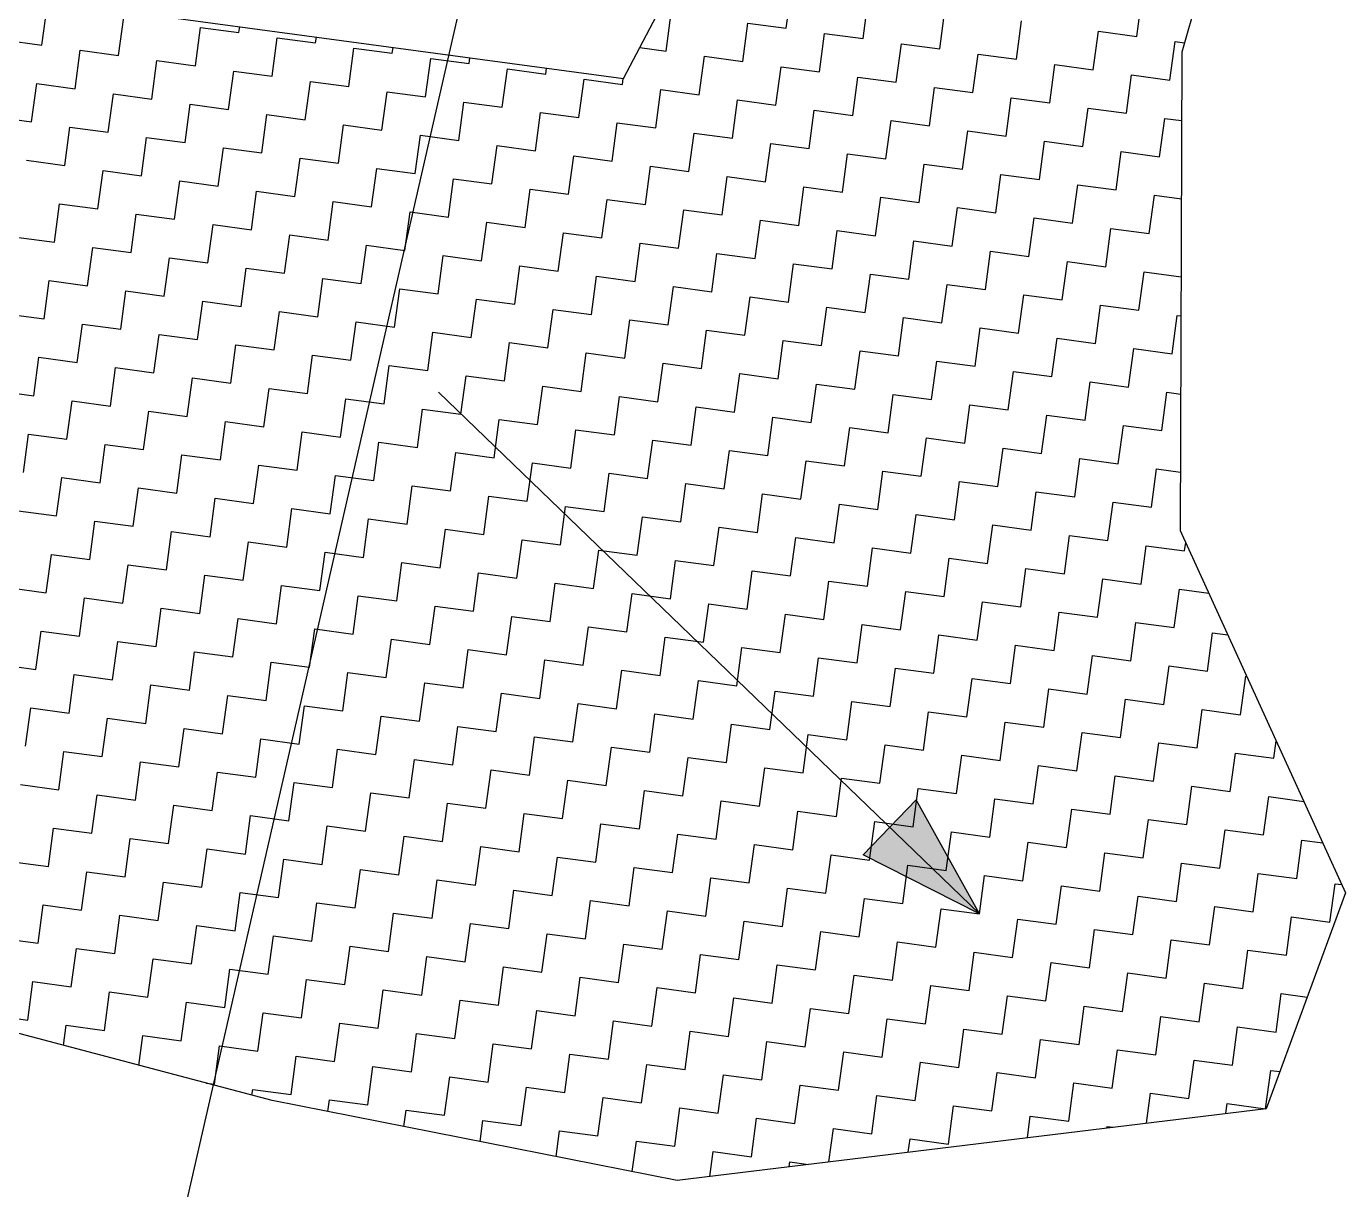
# Model space of a CAD drawing. Header units: metres. Extents: x 291974 to 293244, y 2020596 to 2023640.
# Drawn here: x 292442.3 to 292527.5, y 2021827.1 to 2021902.2 of the extents above; entities that cross this region are included whole.
import ezdxf

# ---------------------------------------------------------------- set-up
doc = ezdxf.new("R2010")
doc.units = ezdxf.units.M
doc.header["$MEASUREMENT"] = 0
doc.layers.add('POLY_HATCH', color=12, linetype='Continuous')
doc.layers.add('POLY_PARCEL', color=6, linetype='Continuous')

msp = doc.modelspace()

# ---------------------------------------------------------------- hatches: boundary and pattern name
h = msp.add_hatch(color=256)
h.paths.add_polyline_path([(292498.088, 2021850.445), (292496.379, 2021848.672), (292503.886, 2021844.856)])
h.paths.add_polyline_path([(292503.886, 2021844.856), (292499.798, 2021852.219), (292498.088, 2021850.445)])

# ---------------------------------------------------------------- linework, layer by layer
for points in [[(292503.886, 2021844.856), (292468.955, 2021878.531)], [(292496.379, 2021848.672), (292499.798, 2021852.219)], [(292503.886, 2021844.856), (292499.798, 2021852.219)], [(292503.886, 2021844.856), (292496.379, 2021848.672)]]:
    msp.add_lwpolyline(points)
at = {"layer": 'POLY_HATCH'}
for p, q in [((292521.611, 2021916.929), (292516.954, 2021900.485)), ((292480.903, 2021898.797), (292485.283, 2021907.149)), ((292443.356, 2021903.858), (292480.903, 2021898.797)), ((292516.954, 2021900.485), (292516.859, 2021869.607)), ((292516.859, 2021869.607), (292527.534, 2021846.22)), ((292527.534, 2021846.22), (292522.402, 2021832.279)), ((292458.214, 2021832.801), (292439.364, 2021837.781)), ((292484.362, 2021827.651), (292458.214, 2021832.801)), ((292522.402, 2021832.279), (292484.362, 2021827.651))]:
    msp.add_line(p, q, dxfattribs=at)
at = {"layer": 'POLY_HATCH', "linetype": 'Continuous'}
for p, q in [((292491.413, 2021902.034), (292491.747, 2021904.511)), ((292514.045, 2021901.506), (292514.379, 2021903.983)), ((292443.337, 2021900.946), (292443.671, 2021903.423)), ((292496.368, 2021901.366), (292496.702, 2021903.843)), ((292501.323, 2021900.698), (292501.657, 2021903.175)), ((292448.292, 2021900.278), (292448.626, 2021902.756)), ((292483.646, 2021900.558), (292483.98, 2021903.035)), ((292488.601, 2021899.89), (292488.935, 2021902.368)), ((292488.935, 2021902.368), (292491.413, 2021902.034)), ((292506.278, 2021900.03), (292506.612, 2021902.508)), ((292453.247, 2021899.61), (292453.581, 2021902.088)), ((292453.581, 2021902.088), (292456.059, 2021901.754)), ((292456.059, 2021901.754), (292456.111, 2021902.139)), ((292458.202, 2021898.942), (292458.536, 2021901.42)), ((292458.536, 2021901.42), (292461.014, 2021901.086)), ((292461.014, 2021901.086), (292461.066, 2021901.471)), ((292493.556, 2021899.222), (292493.89, 2021901.7)), ((292493.89, 2021901.7), (292496.368, 2021901.366)), ((292511.233, 2021899.362), (292511.567, 2021901.84)), ((292511.567, 2021901.84), (292514.045, 2021901.506)), ((292440.859, 2021901.28), (292443.337, 2021900.946)), ((292445.481, 2021898.134), (292445.814, 2021900.612)), ((292445.814, 2021900.612), (292448.292, 2021900.278)), ((292463.157, 2021898.274), (292463.491, 2021900.752)), ((292463.491, 2021900.752), (292465.969, 2021900.418)), ((292465.969, 2021900.418), (292466.021, 2021900.803)), ((292481.947, 2021900.787), (292483.646, 2021900.558)), ((292498.511, 2021898.554), (292498.845, 2021901.032)), ((292498.845, 2021901.032), (292501.323, 2021900.698)), ((292516.188, 2021898.694), (292516.522, 2021901.172)), ((292516.522, 2021901.172), (292517.125, 2021901.091)), ((292450.436, 2021897.466), (292450.77, 2021899.944)), ((292450.77, 2021899.944), (292453.247, 2021899.61)), ((292468.113, 2021897.606), (292468.447, 2021900.084)), ((292468.447, 2021900.084), (292470.924, 2021899.75)), ((292470.924, 2021899.75), (292470.976, 2021900.135)), ((292485.79, 2021897.746), (292486.123, 2021900.224)), ((292486.123, 2021900.224), (292488.601, 2021899.89)), ((292503.466, 2021897.886), (292503.8, 2021900.364)), ((292503.8, 2021900.364), (292506.278, 2021900.03)), ((292508.422, 2021897.219), (292508.756, 2021899.696)), ((292508.756, 2021899.696), (292511.233, 2021899.362)), ((292455.391, 2021896.799), (292455.725, 2021899.276)), ((292455.725, 2021899.276), (292458.202, 2021898.942)), ((292473.068, 2021896.939), (292473.402, 2021899.416)), ((292473.402, 2021899.416), (292475.879, 2021899.082)), ((292475.879, 2021899.082), (292475.931, 2021899.468)), ((292490.745, 2021897.079), (292491.079, 2021899.556)), ((292491.079, 2021899.556), (292493.556, 2021899.222)), ((292495.7, 2021896.411), (292496.034, 2021898.888)), ((292496.034, 2021898.888), (292498.511, 2021898.554)), ((292513.377, 2021896.551), (292513.711, 2021899.028)), ((292513.711, 2021899.028), (292516.188, 2021898.694)), ((292442.669, 2021895.991), (292443.003, 2021898.468)), ((292443.003, 2021898.468), (292445.481, 2021898.134)), ((292460.346, 2021896.131), (292460.68, 2021898.608)), ((292460.68, 2021898.608), (292463.157, 2021898.274)), ((292478.023, 2021896.271), (292478.357, 2021898.748)), ((292478.357, 2021898.748), (292480.834, 2021898.414)), ((292480.834, 2021898.414), (292480.886, 2021898.8)), ((292482.978, 2021895.603), (292483.312, 2021898.08)), ((292483.312, 2021898.08), (292485.79, 2021897.746)), ((292500.655, 2021895.743), (292500.989, 2021898.22)), ((292500.989, 2021898.22), (292503.466, 2021897.886)), ((292447.624, 2021895.323), (292447.958, 2021897.8)), ((292447.958, 2021897.8), (292450.436, 2021897.466)), ((292452.579, 2021894.655), (292452.913, 2021897.133)), ((292452.913, 2021897.133), (292455.391, 2021896.799)), ((292465.301, 2021895.463), (292465.635, 2021897.94)), ((292465.635, 2021897.94), (292468.113, 2021897.606)), ((292470.256, 2021894.795), (292470.59, 2021897.272)), ((292470.59, 2021897.272), (292473.068, 2021896.939)), ((292487.933, 2021894.935), (292488.267, 2021897.412)), ((292488.267, 2021897.412), (292490.745, 2021897.079)), ((292505.61, 2021895.075), (292505.944, 2021897.552)), ((292505.944, 2021897.552), (292508.422, 2021897.219)), ((292440.191, 2021896.325), (292442.669, 2021895.991)), ((292457.534, 2021893.987), (292457.868, 2021896.465)), ((292457.868, 2021896.465), (292460.346, 2021896.131)), ((292475.211, 2021894.127), (292475.545, 2021896.605)), ((292475.545, 2021896.605), (292478.023, 2021896.271)), ((292492.888, 2021894.267), (292493.222, 2021896.745)), ((292493.222, 2021896.745), (292495.7, 2021896.411)), ((292510.565, 2021894.407), (292510.899, 2021896.885)), ((292510.899, 2021896.885), (292513.377, 2021896.551)), ((292444.813, 2021893.179), (292445.147, 2021895.657)), ((292445.147, 2021895.657), (292447.624, 2021895.323)), ((292462.49, 2021893.319), (292462.824, 2021895.797)), ((292462.824, 2021895.797), (292465.301, 2021895.463)), ((292480.167, 2021893.459), (292480.5, 2021895.937)), ((292480.5, 2021895.937), (292482.978, 2021895.603)), ((292497.843, 2021893.599), (292498.177, 2021896.077)), ((292498.177, 2021896.077), (292500.655, 2021895.743)), ((292515.52, 2021893.739), (292515.854, 2021896.217)), ((292515.854, 2021896.217), (292516.94, 2021896.07)), ((292449.768, 2021892.511), (292450.102, 2021894.989)), ((292450.102, 2021894.989), (292452.579, 2021894.655)), ((292467.445, 2021892.651), (292467.779, 2021895.129)), ((292467.779, 2021895.129), (292470.256, 2021894.795)), ((292485.122, 2021892.791), (292485.456, 2021895.269)), ((292485.456, 2021895.269), (292487.933, 2021894.935)), ((292490.077, 2021892.123), (292490.411, 2021894.601)), ((292490.411, 2021894.601), (292492.888, 2021894.267)), ((292502.799, 2021892.931), (292503.133, 2021895.409)), ((292503.133, 2021895.409), (292505.61, 2021895.075)), ((292507.754, 2021892.263), (292508.088, 2021894.741)), ((292508.088, 2021894.741), (292510.565, 2021894.407)), ((292454.723, 2021891.843), (292455.057, 2021894.321)), ((292455.057, 2021894.321), (292457.534, 2021893.987)), ((292472.4, 2021891.983), (292472.734, 2021894.461)), ((292472.734, 2021894.461), (292475.211, 2021894.127)), ((292477.355, 2021891.316), (292477.689, 2021893.793)), ((292477.689, 2021893.793), (292480.167, 2021893.459)), ((292495.032, 2021891.456), (292495.366, 2021893.933)), ((292495.366, 2021893.933), (292497.843, 2021893.599)), ((292512.709, 2021891.595), (292513.043, 2021894.073)), ((292513.043, 2021894.073), (292515.52, 2021893.739)), ((292442.335, 2021893.513), (292444.813, 2021893.179)), ((292459.678, 2021891.176), (292460.012, 2021893.653)), ((292460.012, 2021893.653), (292462.49, 2021893.319)), ((292464.633, 2021890.508), (292464.967, 2021892.985)), ((292464.967, 2021892.985), (292467.445, 2021892.651)), ((292482.31, 2021890.648), (292482.644, 2021893.125)), ((292482.644, 2021893.125), (292485.122, 2021892.791)), ((292499.987, 2021890.788), (292500.321, 2021893.265)), ((292500.321, 2021893.265), (292502.799, 2021892.931)), ((292446.956, 2021890.368), (292447.29, 2021892.845)), ((292447.29, 2021892.845), (292449.768, 2021892.511)), ((292451.911, 2021889.7), (292452.245, 2021892.177)), ((292452.245, 2021892.177), (292454.723, 2021891.843)), ((292469.588, 2021889.84), (292469.922, 2021892.317)), ((292469.922, 2021892.317), (292472.4, 2021891.983)), ((292487.265, 2021889.98), (292487.599, 2021892.457)), ((292487.599, 2021892.457), (292490.077, 2021892.123)), ((292504.942, 2021890.12), (292505.276, 2021892.597)), ((292505.276, 2021892.597), (292507.754, 2021892.263)), ((292456.867, 2021889.032), (292457.201, 2021891.509)), ((292457.201, 2021891.509), (292459.678, 2021891.176)), ((292474.544, 2021889.172), (292474.877, 2021891.649)), ((292474.877, 2021891.649), (292477.355, 2021891.316)), ((292492.22, 2021889.312), (292492.554, 2021891.789)), ((292492.554, 2021891.789), (292495.032, 2021891.456)), ((292509.897, 2021889.452), (292510.231, 2021891.929)), ((292510.231, 2021891.929), (292512.709, 2021891.595)), ((292514.853, 2021888.784), (292515.186, 2021891.262)), ((292515.186, 2021891.262), (292516.925, 2021891.027)), ((292444.145, 2021888.224), (292444.479, 2021890.702)), ((292444.479, 2021890.702), (292446.956, 2021890.368)), ((292461.822, 2021888.364), (292462.156, 2021890.842)), ((292462.156, 2021890.842), (292464.633, 2021890.508)), ((292479.499, 2021888.504), (292479.833, 2021890.982)), ((292479.833, 2021890.982), (292482.31, 2021890.648)), ((292484.454, 2021887.836), (292484.788, 2021890.314)), ((292484.788, 2021890.314), (292487.265, 2021889.98)), ((292497.176, 2021888.644), (292497.51, 2021891.122)), ((292497.51, 2021891.122), (292499.987, 2021890.788)), ((292502.131, 2021887.976), (292502.465, 2021890.454)), ((292502.465, 2021890.454), (292504.942, 2021890.12)), ((292449.1, 2021887.556), (292449.434, 2021890.034)), ((292449.434, 2021890.034), (292451.911, 2021889.7)), ((292466.777, 2021887.696), (292467.111, 2021890.174)), ((292467.111, 2021890.174), (292469.588, 2021889.84)), ((292471.732, 2021887.028), (292472.066, 2021889.506)), ((292472.066, 2021889.506), (292474.544, 2021889.172)), ((292489.409, 2021887.168), (292489.743, 2021889.646)), ((292489.743, 2021889.646), (292492.22, 2021889.312)), ((292507.086, 2021887.308), (292507.42, 2021889.786)), ((292507.42, 2021889.786), (292509.897, 2021889.452)), ((292454.055, 2021886.888), (292454.389, 2021889.366)), ((292454.389, 2021889.366), (292456.867, 2021889.032)), ((292459.01, 2021886.22), (292459.344, 2021888.698)), ((292459.344, 2021888.698), (292461.822, 2021888.364)), ((292476.687, 2021886.36), (292477.021, 2021888.838)), ((292477.021, 2021888.838), (292479.499, 2021888.504)), ((292494.364, 2021886.5), (292494.698, 2021888.978)), ((292494.698, 2021888.978), (292497.176, 2021888.644)), ((292512.041, 2021886.64), (292512.375, 2021889.118)), ((292512.375, 2021889.118), (292514.853, 2021888.784)), ((292441.667, 2021888.558), (292444.145, 2021888.224)), ((292446.288, 2021885.413), (292446.622, 2021887.89)), ((292446.622, 2021887.89), (292449.1, 2021887.556)), ((292463.965, 2021885.553), (292464.299, 2021888.03)), ((292464.299, 2021888.03), (292466.777, 2021887.696)), ((292481.642, 2021885.692), (292481.976, 2021888.17)), ((292481.976, 2021888.17), (292484.454, 2021887.836)), ((292499.319, 2021885.832), (292499.653, 2021888.31)), ((292499.653, 2021888.31), (292502.131, 2021887.976)), ((292451.244, 2021884.745), (292451.577, 2021887.222)), ((292451.577, 2021887.222), (292454.055, 2021886.888)), ((292468.92, 2021884.885), (292469.254, 2021887.362)), ((292469.254, 2021887.362), (292471.732, 2021887.028)), ((292486.597, 2021885.025), (292486.931, 2021887.502)), ((292486.931, 2021887.502), (292489.409, 2021887.168)), ((292504.274, 2021885.165), (292504.608, 2021887.642)), ((292504.608, 2021887.642), (292507.086, 2021887.308)), ((292509.229, 2021884.497), (292509.563, 2021886.974)), ((292509.563, 2021886.974), (292512.041, 2021886.64)), ((292456.199, 2021884.077), (292456.533, 2021886.554)), ((292456.533, 2021886.554), (292459.01, 2021886.22)), ((292473.876, 2021884.217), (292474.21, 2021886.694)), ((292474.21, 2021886.694), (292476.687, 2021886.36)), ((292491.553, 2021884.357), (292491.886, 2021886.834)), ((292491.886, 2021886.834), (292494.364, 2021886.5)), ((292496.508, 2021883.689), (292496.842, 2021886.166)), ((292496.842, 2021886.166), (292499.319, 2021885.832)), ((292514.185, 2021883.829), (292514.519, 2021886.306)), ((292514.519, 2021886.306), (292516.909, 2021885.984)), ((292443.477, 2021883.269), (292443.811, 2021885.746)), ((292443.811, 2021885.746), (292446.288, 2021885.413)), ((292461.154, 2021883.409), (292461.488, 2021885.886)), ((292461.488, 2021885.886), (292463.965, 2021885.553)), ((292466.109, 2021882.741), (292466.443, 2021885.219)), ((292466.443, 2021885.219), (292468.92, 2021884.885)), ((292478.831, 2021883.549), (292479.165, 2021886.026)), ((292479.165, 2021886.026), (292481.642, 2021885.692)), ((292483.786, 2021882.881), (292484.12, 2021885.359)), ((292484.12, 2021885.359), (292486.597, 2021885.025)), ((292501.463, 2021883.021), (292501.797, 2021885.499)), ((292501.797, 2021885.499), (292504.274, 2021885.165)), ((292448.432, 2021882.601), (292448.766, 2021885.079)), ((292448.766, 2021885.079), (292451.244, 2021884.745)), ((292453.387, 2021881.933), (292453.721, 2021884.411)), ((292453.721, 2021884.411), (292456.199, 2021884.077)), ((292471.064, 2021882.073), (292471.398, 2021884.551)), ((292471.398, 2021884.551), (292473.876, 2021884.217)), ((292488.741, 2021882.213), (292489.075, 2021884.691)), ((292489.075, 2021884.691), (292491.553, 2021884.357)), ((292506.418, 2021882.353), (292506.752, 2021884.831)), ((292506.752, 2021884.831), (292509.229, 2021884.497)), ((292440.999, 2021883.603), (292443.477, 2021883.269)), ((292458.342, 2021881.265), (292458.676, 2021883.743)), ((292458.676, 2021883.743), (292461.154, 2021883.409)), ((292476.019, 2021881.405), (292476.353, 2021883.883)), ((292476.353, 2021883.883), (292478.831, 2021883.549)), ((292493.696, 2021881.545), (292494.03, 2021884.023)), ((292494.03, 2021884.023), (292496.508, 2021883.689)), ((292511.373, 2021881.685), (292511.707, 2021884.163)), ((292511.707, 2021884.163), (292514.185, 2021883.829)), ((292516.328, 2021881.017), (292516.662, 2021883.495)), ((292516.662, 2021883.495), (292516.902, 2021883.463)), ((292445.621, 2021880.457), (292445.954, 2021882.935)), ((292445.954, 2021882.935), (292448.432, 2021882.601)), ((292463.297, 2021880.597), (292463.631, 2021883.075)), ((292463.631, 2021883.075), (292466.109, 2021882.741)), ((292480.974, 2021880.737), (292481.308, 2021883.215)), ((292481.308, 2021883.215), (292483.786, 2021882.881)), ((292498.651, 2021880.877), (292498.985, 2021883.355)), ((292498.985, 2021883.355), (292501.463, 2021883.021)), ((292503.606, 2021880.209), (292503.94, 2021882.687)), ((292503.94, 2021882.687), (292506.418, 2021882.353)), ((292450.576, 2021879.79), (292450.91, 2021882.267)), ((292450.91, 2021882.267), (292453.387, 2021881.933)), ((292468.253, 2021879.929), (292468.587, 2021882.407)), ((292468.587, 2021882.407), (292471.064, 2021882.073)), ((292485.93, 2021880.069), (292486.263, 2021882.547)), ((292486.263, 2021882.547), (292488.741, 2021882.213)), ((292490.885, 2021879.402), (292491.219, 2021881.879)), ((292491.219, 2021881.879), (292493.696, 2021881.545)), ((292508.562, 2021879.542), (292508.896, 2021882.019)), ((292508.896, 2021882.019), (292511.373, 2021881.685)), ((292455.531, 2021879.122), (292455.865, 2021881.599)), ((292455.865, 2021881.599), (292458.342, 2021881.265)), ((292460.486, 2021878.454), (292460.82, 2021880.931)), ((292460.82, 2021880.931), (292463.297, 2021880.597)), ((292473.208, 2021879.262), (292473.542, 2021881.739)), ((292473.542, 2021881.739), (292476.019, 2021881.405)), ((292478.163, 2021878.594), (292478.497, 2021881.071)), ((292478.497, 2021881.071), (292480.974, 2021880.737)), ((292495.84, 2021878.734), (292496.174, 2021881.211)), ((292496.174, 2021881.211), (292498.651, 2021880.877)), ((292513.517, 2021878.874), (292513.851, 2021881.351)), ((292513.851, 2021881.351), (292516.328, 2021881.017)), ((292442.809, 2021878.314), (292443.143, 2021880.791)), ((292443.143, 2021880.791), (292445.621, 2021880.457)), ((292447.764, 2021877.646), (292448.098, 2021880.123)), ((292448.098, 2021880.123), (292450.576, 2021879.79)), ((292465.441, 2021877.786), (292465.775, 2021880.263)), ((292465.775, 2021880.263), (292468.253, 2021879.929)), ((292483.118, 2021877.926), (292483.452, 2021880.403)), ((292483.452, 2021880.403), (292485.93, 2021880.069)), ((292500.795, 2021878.066), (292501.129, 2021880.543)), ((292501.129, 2021880.543), (292503.606, 2021880.209)), ((292452.719, 2021876.978), (292453.053, 2021879.456)), ((292453.053, 2021879.456), (292455.531, 2021879.122)), ((292470.396, 2021877.118), (292470.73, 2021879.596)), ((292470.73, 2021879.596), (292473.208, 2021879.262)), ((292488.073, 2021877.258), (292488.407, 2021879.736)), ((292488.407, 2021879.736), (292490.885, 2021879.402)), ((292505.75, 2021877.398), (292506.084, 2021879.876)), ((292506.084, 2021879.876), (292508.562, 2021879.542)), ((292440.331, 2021878.648), (292442.809, 2021878.314)), ((292457.674, 2021876.31), (292458.008, 2021878.788)), ((292458.008, 2021878.788), (292460.486, 2021878.454)), ((292475.351, 2021876.45), (292475.685, 2021878.928)), ((292475.685, 2021878.928), (292478.163, 2021878.594)), ((292493.028, 2021876.59), (292493.362, 2021879.068)), ((292493.362, 2021879.068), (292495.84, 2021878.734)), ((292497.983, 2021875.922), (292498.317, 2021878.4)), ((292498.317, 2021878.4), (292500.795, 2021878.066)), ((292510.705, 2021876.73), (292511.039, 2021879.208)), ((292511.039, 2021879.208), (292513.517, 2021878.874)), ((292515.66, 2021876.062), (292515.994, 2021878.54)), ((292515.994, 2021878.54), (292516.886, 2021878.42)), ((292444.953, 2021875.502), (292445.287, 2021877.98)), ((292445.287, 2021877.98), (292447.764, 2021877.646)), ((292462.63, 2021875.642), (292462.964, 2021878.12)), ((292462.964, 2021878.12), (292465.441, 2021877.786)), ((292480.307, 2021875.782), (292480.64, 2021878.26)), ((292480.64, 2021878.26), (292483.118, 2021877.926)), ((292485.262, 2021875.114), (292485.596, 2021877.592)), ((292485.596, 2021877.592), (292488.073, 2021877.258)), ((292502.939, 2021875.254), (292503.273, 2021877.732)), ((292503.273, 2021877.732), (292505.75, 2021877.398)), ((292449.908, 2021874.834), (292450.242, 2021877.312)), ((292450.242, 2021877.312), (292452.719, 2021876.978)), ((292467.585, 2021874.974), (292467.919, 2021877.452)), ((292467.919, 2021877.452), (292470.396, 2021877.118)), ((292472.54, 2021874.306), (292472.874, 2021876.784)), ((292472.874, 2021876.784), (292475.351, 2021876.45)), ((292490.217, 2021874.446), (292490.551, 2021876.924)), ((292490.551, 2021876.924), (292493.028, 2021876.59)), ((292507.894, 2021874.586), (292508.228, 2021877.064)), ((292508.228, 2021877.064), (292510.705, 2021876.73)), ((292442.141, 2021873.359), (292442.475, 2021875.836)), ((292442.475, 2021875.836), (292444.953, 2021875.502)), ((292454.863, 2021874.166), (292455.197, 2021876.644)), ((292455.197, 2021876.644), (292457.674, 2021876.31)), ((292459.818, 2021873.499), (292460.152, 2021875.976)), ((292460.152, 2021875.976), (292462.63, 2021875.642)), ((292477.495, 2021873.639), (292477.829, 2021876.116)), ((292477.829, 2021876.116), (292480.307, 2021875.782)), ((292495.172, 2021873.779), (292495.506, 2021876.256)), ((292495.506, 2021876.256), (292497.983, 2021875.922)), ((292512.849, 2021873.919), (292513.183, 2021876.396)), ((292513.183, 2021876.396), (292515.66, 2021876.062)), ((292447.096, 2021872.691), (292447.43, 2021875.168)), ((292447.43, 2021875.168), (292449.908, 2021874.834)), ((292464.773, 2021872.831), (292465.107, 2021875.308)), ((292465.107, 2021875.308), (292467.585, 2021874.974)), ((292482.45, 2021872.971), (292482.784, 2021875.448)), ((292482.784, 2021875.448), (292485.262, 2021875.114)), ((292500.127, 2021873.111), (292500.461, 2021875.588)), ((292500.461, 2021875.588), (292502.939, 2021875.254)), ((292452.051, 2021872.023), (292452.385, 2021874.5)), ((292452.385, 2021874.5), (292454.863, 2021874.166)), ((292469.728, 2021872.163), (292470.062, 2021874.64)), ((292470.062, 2021874.64), (292472.54, 2021874.306)), ((292487.405, 2021872.303), (292487.739, 2021874.78)), ((292487.739, 2021874.78), (292490.217, 2021874.446)), ((292505.082, 2021872.443), (292505.416, 2021874.92)), ((292505.416, 2021874.92), (292507.894, 2021874.586)), ((292510.037, 2021871.775), (292510.371, 2021874.252)), ((292510.371, 2021874.252), (292512.849, 2021873.919)), ((292457.007, 2021871.355), (292457.34, 2021873.833)), ((292457.34, 2021873.833), (292459.818, 2021873.499)), ((292474.683, 2021871.495), (292475.017, 2021873.973)), ((292475.017, 2021873.973), (292477.495, 2021873.639)), ((292479.639, 2021870.827), (292479.973, 2021873.305)), ((292479.973, 2021873.305), (292482.45, 2021872.971)), ((292492.36, 2021871.635), (292492.694, 2021874.113)), ((292492.694, 2021874.113), (292495.172, 2021873.779)), ((292497.316, 2021870.967), (292497.649, 2021873.445)), ((292497.649, 2021873.445), (292500.127, 2021873.111)), ((292514.992, 2021871.107), (292515.326, 2021873.585)), ((292515.326, 2021873.585), (292516.871, 2021873.376)), ((292444.285, 2021870.547), (292444.619, 2021873.025)), ((292444.619, 2021873.025), (292447.096, 2021872.691)), ((292461.962, 2021870.687), (292462.296, 2021873.165)), ((292462.296, 2021873.165), (292464.773, 2021872.831)), ((292466.917, 2021870.019), (292467.251, 2021872.497)), ((292467.251, 2021872.497), (292469.728, 2021872.163)), ((292484.594, 2021870.159), (292484.928, 2021872.637)), ((292484.928, 2021872.637), (292487.405, 2021872.303)), ((292502.271, 2021870.299), (292502.605, 2021872.777)), ((292502.605, 2021872.777), (292505.082, 2021872.443)), ((292449.24, 2021869.879), (292449.574, 2021872.357)), ((292449.574, 2021872.357), (292452.051, 2021872.023)), ((292454.195, 2021869.211), (292454.529, 2021871.689)), ((292454.529, 2021871.689), (292457.007, 2021871.355)), ((292471.872, 2021869.351), (292472.206, 2021871.829)), ((292472.206, 2021871.829), (292474.683, 2021871.495)), ((292489.549, 2021869.491), (292489.883, 2021871.969)), ((292489.883, 2021871.969), (292492.36, 2021871.635)), ((292507.226, 2021869.631), (292507.56, 2021872.109)), ((292507.56, 2021872.109), (292510.037, 2021871.775)), ((292441.807, 2021870.881), (292444.285, 2021870.547)), ((292459.15, 2021868.543), (292459.484, 2021871.021)), ((292459.484, 2021871.021), (292461.962, 2021870.687)), ((292476.827, 2021868.683), (292477.161, 2021871.161)), ((292477.161, 2021871.161), (292479.639, 2021870.827)), ((292494.504, 2021868.823), (292494.838, 2021871.301)), ((292494.838, 2021871.301), (292497.316, 2021870.967)), ((292512.181, 2021868.963), (292512.515, 2021871.441)), ((292512.515, 2021871.441), (292514.992, 2021871.107)), ((292446.428, 2021867.736), (292446.762, 2021870.213)), ((292446.762, 2021870.213), (292449.24, 2021869.879)), ((292464.105, 2021867.876), (292464.439, 2021870.353)), ((292464.439, 2021870.353), (292466.917, 2021870.019)), ((292481.782, 2021868.016), (292482.116, 2021870.493)), ((292482.116, 2021870.493), (292484.594, 2021870.159)), ((292499.459, 2021868.156), (292499.793, 2021870.633)), ((292499.793, 2021870.633), (292502.271, 2021870.299)), ((292504.414, 2021867.488), (292504.748, 2021869.965)), ((292504.748, 2021869.965), (292507.226, 2021869.631)), ((292451.384, 2021867.068), (292451.717, 2021869.545)), ((292451.717, 2021869.545), (292454.195, 2021869.211)), ((292469.06, 2021867.208), (292469.394, 2021869.685)), ((292469.394, 2021869.685), (292471.872, 2021869.351)), ((292474.016, 2021866.54), (292474.35, 2021869.017)), ((292474.35, 2021869.017), (292476.827, 2021868.683)), ((292486.737, 2021867.348), (292487.071, 2021869.825)), ((292487.071, 2021869.825), (292489.549, 2021869.491)), ((292491.693, 2021866.68), (292492.026, 2021869.157)), ((292492.026, 2021869.157), (292494.504, 2021868.823)), ((292509.369, 2021866.82), (292509.703, 2021869.297)), ((292509.703, 2021869.297), (292512.181, 2021868.963)), ((292456.339, 2021866.4), (292456.673, 2021868.877)), ((292456.673, 2021868.877), (292459.15, 2021868.543)), ((292461.294, 2021865.732), (292461.628, 2021868.21)), ((292461.628, 2021868.21), (292464.105, 2021867.876)), ((292478.971, 2021865.872), (292479.305, 2021868.35)), ((292479.305, 2021868.35), (292481.782, 2021868.016)), ((292496.648, 2021866.012), (292496.982, 2021868.489)), ((292496.982, 2021868.489), (292499.459, 2021868.156)), ((292514.325, 2021866.152), (292514.659, 2021868.629)), ((292514.659, 2021868.629), (292517.136, 2021868.296)), ((292517.136, 2021868.296), (292517.209, 2021868.84)), ((292443.617, 2021865.592), (292443.951, 2021868.07)), ((292443.951, 2021868.07), (292446.428, 2021867.736)), ((292448.572, 2021864.924), (292448.906, 2021867.402)), ((292448.906, 2021867.402), (292451.384, 2021867.068)), ((292466.249, 2021865.064), (292466.583, 2021867.542)), ((292466.583, 2021867.542), (292469.06, 2021867.208)), ((292483.926, 2021865.204), (292484.26, 2021867.682)), ((292484.26, 2021867.682), (292486.737, 2021867.348)), ((292501.603, 2021865.344), (292501.937, 2021867.822)), ((292501.937, 2021867.822), (292504.414, 2021867.488)), ((292453.527, 2021864.256), (292453.861, 2021866.734)), ((292453.861, 2021866.734), (292456.339, 2021866.4)), ((292471.204, 2021864.396), (292471.538, 2021866.874)), ((292471.538, 2021866.874), (292474.016, 2021866.54)), ((292488.881, 2021864.536), (292489.215, 2021867.014)), ((292489.215, 2021867.014), (292491.693, 2021866.68)), ((292506.558, 2021864.676), (292506.892, 2021867.154)), ((292506.892, 2021867.154), (292509.369, 2021866.82)), ((292511.513, 2021864.008), (292511.847, 2021866.486)), ((292511.847, 2021866.486), (292514.325, 2021866.152)), ((292441.139, 2021865.926), (292443.617, 2021865.592)), ((292458.482, 2021863.588), (292458.816, 2021866.066)), ((292458.816, 2021866.066), (292461.294, 2021865.732)), ((292476.159, 2021863.728), (292476.493, 2021866.206)), ((292476.493, 2021866.206), (292478.971, 2021865.872)), ((292493.836, 2021863.868), (292494.17, 2021866.346)), ((292494.17, 2021866.346), (292496.648, 2021866.012)), ((292498.791, 2021863.2), (292499.125, 2021865.678)), ((292499.125, 2021865.678), (292501.603, 2021865.344)), ((292516.468, 2021863.34), (292516.802, 2021865.818)), ((292516.802, 2021865.818), (292518.706, 2021865.561)), ((292445.761, 2021862.78), (292446.094, 2021865.258)), ((292446.094, 2021865.258), (292448.572, 2021864.924)), ((292463.437, 2021862.92), (292463.771, 2021865.398)), ((292463.771, 2021865.398), (292466.249, 2021865.064)), ((292481.114, 2021863.06), (292481.448, 2021865.538)), ((292481.448, 2021865.538), (292483.926, 2021865.204)), ((292486.07, 2021862.393), (292486.403, 2021864.87)), ((292486.403, 2021864.87), (292488.881, 2021864.536)), ((292503.746, 2021862.533), (292504.08, 2021865.01)), ((292504.08, 2021865.01), (292506.558, 2021864.676)), ((292450.716, 2021862.113), (292451.05, 2021864.59)), ((292451.05, 2021864.59), (292453.527, 2021864.256)), ((292455.671, 2021861.445), (292456.005, 2021863.922)), ((292456.005, 2021863.922), (292458.482, 2021863.588)), ((292468.393, 2021862.253), (292468.727, 2021864.73)), ((292468.727, 2021864.73), (292471.204, 2021864.396)), ((292473.348, 2021861.585), (292473.682, 2021864.062)), ((292473.682, 2021864.062), (292476.159, 2021863.728)), ((292491.025, 2021861.725), (292491.359, 2021864.202)), ((292491.359, 2021864.202), (292493.836, 2021863.868)), ((292508.702, 2021861.865), (292509.036, 2021864.342)), ((292509.036, 2021864.342), (292511.513, 2021864.008)), ((292442.949, 2021860.637), (292443.283, 2021863.114)), ((292443.283, 2021863.114), (292445.761, 2021862.78)), ((292460.626, 2021860.777), (292460.96, 2021863.254)), ((292460.96, 2021863.254), (292463.437, 2021862.92)), ((292478.303, 2021860.917), (292478.637, 2021863.394)), ((292478.637, 2021863.394), (292481.114, 2021863.06)), ((292495.98, 2021861.057), (292496.314, 2021863.534)), ((292496.314, 2021863.534), (292498.791, 2021863.2)), ((292513.657, 2021861.197), (292513.991, 2021863.674)), ((292513.991, 2021863.674), (292516.468, 2021863.34)), ((292447.904, 2021859.969), (292448.238, 2021862.447)), ((292448.238, 2021862.447), (292450.716, 2021862.113)), ((292465.581, 2021860.109), (292465.915, 2021862.587)), ((292465.915, 2021862.587), (292468.393, 2021862.253)), ((292483.258, 2021860.249), (292483.592, 2021862.726)), ((292483.592, 2021862.726), (292486.07, 2021862.393)), ((292500.935, 2021860.389), (292501.269, 2021862.866)), ((292501.269, 2021862.866), (292503.746, 2021862.533)), ((292505.89, 2021859.721), (292506.224, 2021862.199)), ((292506.224, 2021862.199), (292508.702, 2021861.865)), ((292518.612, 2021860.529), (292518.946, 2021863.006)), ((292518.946, 2021863.006), (292519.933, 2021862.873)), ((292452.859, 2021859.301), (292453.193, 2021861.779)), ((292453.193, 2021861.779), (292455.671, 2021861.445)), ((292470.536, 2021859.441), (292470.87, 2021861.919)), ((292470.87, 2021861.919), (292473.348, 2021861.585)), ((292488.213, 2021859.581), (292488.547, 2021862.059)), ((292488.547, 2021862.059), (292491.025, 2021861.725)), ((292493.168, 2021858.913), (292493.502, 2021861.391)), ((292493.502, 2021861.391), (292495.98, 2021861.057)), ((292510.845, 2021859.053), (292511.179, 2021861.531)), ((292511.179, 2021861.531), (292513.657, 2021861.197)), ((292440.471, 2021860.971), (292442.949, 2021860.637)), ((292457.814, 2021858.633), (292458.148, 2021861.111)), ((292458.148, 2021861.111), (292460.626, 2021860.777)), ((292475.491, 2021858.773), (292475.825, 2021861.251)), ((292475.825, 2021861.251), (292478.303, 2021860.917)), ((292480.446, 2021858.105), (292480.78, 2021860.583)), ((292480.78, 2021860.583), (292483.258, 2021860.249)), ((292498.123, 2021858.245), (292498.457, 2021860.723)), ((292498.457, 2021860.723), (292500.935, 2021860.389)), ((292515.8, 2021858.385), (292516.134, 2021860.863)), ((292516.134, 2021860.863), (292518.612, 2021860.529)), ((292445.093, 2021857.825), (292445.427, 2021860.303)), ((292445.427, 2021860.303), (292447.904, 2021859.969)), ((292450.048, 2021857.157), (292450.382, 2021859.635)), ((292450.382, 2021859.635), (292452.859, 2021859.301)), ((292462.77, 2021857.965), (292463.103, 2021860.443)), ((292463.103, 2021860.443), (292465.581, 2021860.109)), ((292467.725, 2021857.297), (292468.059, 2021859.775)), ((292468.059, 2021859.775), (292470.536, 2021859.441)), ((292485.402, 2021857.437), (292485.736, 2021859.915)), ((292485.736, 2021859.915), (292488.213, 2021859.581)), ((292503.079, 2021857.577), (292503.412, 2021860.055)), ((292503.412, 2021860.055), (292505.89, 2021859.721)), ((292520.755, 2021857.717), (292521.089, 2021860.195)), ((292521.089, 2021860.195), (292521.16, 2021860.185)), ((292455.003, 2021856.49), (292455.337, 2021858.967)), ((292455.337, 2021858.967), (292457.814, 2021858.633)), ((292472.68, 2021856.63), (292473.014, 2021859.107)), ((292473.014, 2021859.107), (292475.491, 2021858.773)), ((292490.357, 2021856.77), (292490.691, 2021859.247)), ((292490.691, 2021859.247), (292493.168, 2021858.913)), ((292508.034, 2021856.91), (292508.368, 2021859.387)), ((292508.368, 2021859.387), (292510.845, 2021859.053)), ((292442.281, 2021855.682), (292442.615, 2021858.159)), ((292442.615, 2021858.159), (292445.093, 2021857.825)), ((292459.958, 2021855.822), (292460.292, 2021858.299)), ((292460.292, 2021858.299), (292462.77, 2021857.965)), ((292477.635, 2021855.962), (292477.969, 2021858.439)), ((292477.969, 2021858.439), (292480.446, 2021858.105)), ((292495.312, 2021856.102), (292495.646, 2021858.579)), ((292495.646, 2021858.579), (292498.123, 2021858.245)), ((292512.989, 2021856.242), (292513.323, 2021858.719)), ((292513.323, 2021858.719), (292515.8, 2021858.385)), ((292517.944, 2021855.574), (292518.278, 2021858.051)), ((292518.278, 2021858.051), (292520.755, 2021857.717)), ((292447.236, 2021855.014), (292447.57, 2021857.491)), ((292447.57, 2021857.491), (292450.048, 2021857.157)), ((292464.913, 2021855.154), (292465.247, 2021857.631)), ((292465.247, 2021857.631), (292467.725, 2021857.297)), ((292482.59, 2021855.294), (292482.924, 2021857.771)), ((292482.924, 2021857.771), (292485.402, 2021857.437)), ((292487.545, 2021854.626), (292487.879, 2021857.103)), ((292487.879, 2021857.103), (292490.357, 2021856.77)), ((292500.267, 2021855.434), (292500.601, 2021857.911)), ((292500.601, 2021857.911), (292503.079, 2021857.577)), ((292505.222, 2021854.766), (292505.556, 2021857.243)), ((292505.556, 2021857.243), (292508.034, 2021856.91)), ((292452.191, 2021854.346), (292452.525, 2021856.824)), ((292452.525, 2021856.824), (292455.003, 2021856.49)), ((292469.868, 2021854.486), (292470.202, 2021856.963)), ((292470.202, 2021856.963), (292472.68, 2021856.63)), ((292474.823, 2021853.818), (292475.157, 2021856.296)), ((292475.157, 2021856.296), (292477.635, 2021855.962)), ((292492.5, 2021853.958), (292492.834, 2021856.436)), ((292492.834, 2021856.436), (292495.312, 2021856.102)), ((292510.177, 2021854.098), (292510.511, 2021856.576)), ((292510.511, 2021856.576), (292512.989, 2021856.242)), ((292457.147, 2021853.678), (292457.48, 2021856.156)), ((292457.48, 2021856.156), (292459.958, 2021855.822)), ((292462.102, 2021853.01), (292462.436, 2021855.488)), ((292462.436, 2021855.488), (292464.913, 2021855.154)), ((292479.779, 2021853.15), (292480.113, 2021855.628)), ((292480.113, 2021855.628), (292482.59, 2021855.294)), ((292497.456, 2021853.29), (292497.789, 2021855.768)), ((292497.789, 2021855.768), (292500.267, 2021855.434)), ((292515.132, 2021853.43), (292515.466, 2021855.908)), ((292515.466, 2021855.908), (292517.944, 2021855.574)), ((292522.899, 2021854.906), (292523.052, 2021856.04)), ((292444.425, 2021852.87), (292444.759, 2021855.348)), ((292444.759, 2021855.348), (292447.236, 2021855.014)), ((292449.38, 2021852.202), (292449.714, 2021854.68)), ((292449.714, 2021854.68), (292452.191, 2021854.346)), ((292467.057, 2021852.342), (292467.391, 2021854.82)), ((292467.391, 2021854.82), (292469.868, 2021854.486)), ((292484.734, 2021852.482), (292485.068, 2021854.96)), ((292485.068, 2021854.96), (292487.545, 2021854.626)), ((292502.411, 2021852.622), (292502.745, 2021855.1)), ((292502.745, 2021855.1), (292505.222, 2021854.766)), ((292520.088, 2021852.762), (292520.422, 2021855.24)), ((292520.422, 2021855.24), (292522.899, 2021854.906)), ((292454.335, 2021851.534), (292454.669, 2021854.012)), ((292454.669, 2021854.012), (292457.147, 2021853.678)), ((292472.012, 2021851.674), (292472.346, 2021854.152)), ((292472.346, 2021854.152), (292474.823, 2021853.818)), ((292489.689, 2021851.814), (292490.023, 2021854.292)), ((292490.023, 2021854.292), (292492.5, 2021853.958)), ((292507.366, 2021851.954), (292507.7, 2021854.432)), ((292507.7, 2021854.432), (292510.177, 2021854.098)), ((292512.321, 2021851.286), (292512.655, 2021853.764)), ((292512.655, 2021853.764), (292515.132, 2021853.43)), ((292441.947, 2021853.204), (292444.425, 2021852.87)), ((292459.29, 2021850.867), (292459.624, 2021853.344)), ((292459.624, 2021853.344), (292462.102, 2021853.01)), ((292476.967, 2021851.007), (292477.301, 2021853.484)), ((292477.301, 2021853.484), (292479.779, 2021853.15)), ((292481.922, 2021850.339), (292482.256, 2021852.816)), ((292482.256, 2021852.816), (292484.734, 2021852.482)), ((292494.644, 2021851.147), (292494.978, 2021853.624)), ((292494.978, 2021853.624), (292497.456, 2021853.29)), ((292499.599, 2021850.479), (292499.933, 2021852.956)), ((292499.933, 2021852.956), (292502.411, 2021852.622)), ((292517.276, 2021850.619), (292517.61, 2021853.096)), ((292517.61, 2021853.096), (292520.088, 2021852.762)), ((292446.568, 2021850.059), (292446.902, 2021852.536)), ((292446.902, 2021852.536), (292449.38, 2021852.202)), ((292464.245, 2021850.199), (292464.579, 2021852.676)), ((292464.579, 2021852.676), (292467.057, 2021852.342)), ((292469.2, 2021849.531), (292469.534, 2021852.008)), ((292469.534, 2021852.008), (292472.012, 2021851.674)), ((292486.877, 2021849.671), (292487.211, 2021852.148)), ((292487.211, 2021852.148), (292489.689, 2021851.814)), ((292504.554, 2021849.811), (292504.888, 2021852.288)), ((292504.888, 2021852.288), (292507.366, 2021851.954)), ((292522.231, 2021849.951), (292522.565, 2021852.428)), ((292522.565, 2021852.428), (292524.84, 2021852.122)), ((292451.524, 2021849.391), (292451.857, 2021851.868)), ((292451.857, 2021851.868), (292454.335, 2021851.534)), ((292456.479, 2021848.723), (292456.813, 2021851.2)), ((292456.813, 2021851.2), (292459.29, 2021850.867)), ((292474.156, 2021848.863), (292474.49, 2021851.34)), ((292474.49, 2021851.34), (292476.967, 2021851.007)), ((292491.833, 2021849.003), (292492.166, 2021851.48)), ((292492.166, 2021851.48), (292494.644, 2021851.147)), ((292509.509, 2021849.143), (292509.843, 2021851.62)), ((292509.843, 2021851.62), (292512.321, 2021851.286)), ((292443.757, 2021847.915), (292444.091, 2021850.393)), ((292444.091, 2021850.393), (292446.568, 2021850.059)), ((292461.434, 2021848.055), (292461.768, 2021850.533)), ((292461.768, 2021850.533), (292464.245, 2021850.199)), ((292479.111, 2021848.195), (292479.445, 2021850.673)), ((292479.445, 2021850.673), (292481.922, 2021850.339)), ((292496.788, 2021848.335), (292497.122, 2021850.813)), ((292497.122, 2021850.813), (292499.599, 2021850.479)), ((292514.465, 2021848.475), (292514.799, 2021850.953)), ((292514.799, 2021850.953), (292517.276, 2021850.619)), ((292519.42, 2021847.807), (292519.754, 2021850.285)), ((292519.754, 2021850.285), (292522.231, 2021849.951)), ((292448.712, 2021847.247), (292449.046, 2021849.725)), ((292449.046, 2021849.725), (292451.524, 2021849.391)), ((292466.389, 2021847.387), (292466.723, 2021849.865)), ((292466.723, 2021849.865), (292469.2, 2021849.531)), ((292484.066, 2021847.527), (292484.4, 2021850.005)), ((292484.4, 2021850.005), (292486.877, 2021849.671)), ((292501.743, 2021847.667), (292502.077, 2021850.145)), ((292502.077, 2021850.145), (292504.554, 2021849.811)), ((292506.698, 2021846.999), (292507.032, 2021849.477)), ((292507.032, 2021849.477), (292509.509, 2021849.143)), ((292524.375, 2021847.139), (292524.709, 2021849.617)), ((292524.709, 2021849.617), (292526.067, 2021849.434)), ((292453.667, 2021846.579), (292454.001, 2021849.057)), ((292454.001, 2021849.057), (292456.479, 2021848.723)), ((292471.344, 2021846.719), (292471.678, 2021849.197)), ((292471.678, 2021849.197), (292474.156, 2021848.863)), ((292489.021, 2021846.859), (292489.355, 2021849.337)), ((292489.355, 2021849.337), (292491.833, 2021849.003)), ((292493.976, 2021846.191), (292494.31, 2021848.669)), ((292494.31, 2021848.669), (292496.788, 2021848.335)), ((292511.653, 2021846.331), (292511.987, 2021848.809)), ((292511.987, 2021848.809), (292514.465, 2021848.475)), ((292441.279, 2021848.249), (292443.757, 2021847.915)), ((292458.622, 2021845.911), (292458.956, 2021848.389)), ((292458.956, 2021848.389), (292461.434, 2021848.055)), ((292463.577, 2021845.244), (292463.911, 2021847.721)), ((292463.911, 2021847.721), (292466.389, 2021847.387)), ((292476.299, 2021846.051), (292476.633, 2021848.529)), ((292476.633, 2021848.529), (292479.111, 2021848.195)), ((292481.254, 2021845.384), (292481.588, 2021847.861)), ((292481.588, 2021847.861), (292484.066, 2021847.527)), ((292498.931, 2021845.523), (292499.265, 2021848.001)), ((292499.265, 2021848.001), (292501.743, 2021847.667)), ((292516.608, 2021845.663), (292516.942, 2021848.141)), ((292516.942, 2021848.141), (292519.42, 2021847.807)), ((292445.9, 2021845.104), (292446.234, 2021847.581)), ((292446.234, 2021847.581), (292448.712, 2021847.247)), ((292450.856, 2021844.436), (292451.19, 2021846.913)), ((292451.19, 2021846.913), (292453.667, 2021846.579)), ((292468.533, 2021844.576), (292468.867, 2021847.053)), ((292468.867, 2021847.053), (292471.344, 2021846.719)), ((292486.209, 2021844.716), (292486.543, 2021847.193)), ((292486.543, 2021847.193), (292489.021, 2021846.859)), ((292503.886, 2021844.856), (292504.22, 2021847.333)), ((292504.22, 2021847.333), (292506.698, 2021846.999)), ((292521.563, 2021844.996), (292521.897, 2021847.473)), ((292521.897, 2021847.473), (292524.375, 2021847.139)), ((292455.811, 2021843.768), (292456.145, 2021846.245)), ((292456.145, 2021846.245), (292458.622, 2021845.911)), ((292473.488, 2021843.908), (292473.822, 2021846.385)), ((292473.822, 2021846.385), (292476.299, 2021846.051)), ((292491.165, 2021844.048), (292491.499, 2021846.525)), ((292491.499, 2021846.525), (292493.976, 2021846.191)), ((292508.842, 2021844.188), (292509.176, 2021846.665)), ((292509.176, 2021846.665), (292511.653, 2021846.331)), ((292526.518, 2021844.328), (292526.852, 2021846.805)), ((292526.852, 2021846.805), (292527.294, 2021846.746)), ((292443.089, 2021842.96), (292443.423, 2021845.437)), ((292443.423, 2021845.437), (292445.9, 2021845.104)), ((292460.766, 2021843.1), (292461.1, 2021845.577)), ((292461.1, 2021845.577), (292463.577, 2021845.244)), ((292478.443, 2021843.24), (292478.777, 2021845.717)), ((292478.777, 2021845.717), (292481.254, 2021845.384)), ((292496.12, 2021843.38), (292496.454, 2021845.857)), ((292496.454, 2021845.857), (292498.931, 2021845.523)), ((292501.075, 2021842.712), (292501.409, 2021845.19)), ((292501.409, 2021845.19), (292503.886, 2021844.856)), ((292513.797, 2021843.52), (292514.131, 2021845.997)), ((292514.131, 2021845.997), (292516.608, 2021845.663)), ((292518.752, 2021842.852), (292519.086, 2021845.33)), ((292519.086, 2021845.33), (292521.563, 2021844.996)), ((292448.044, 2021842.292), (292448.378, 2021844.77)), ((292448.378, 2021844.77), (292450.856, 2021844.436)), ((292465.721, 2021842.432), (292466.055, 2021844.91)), ((292466.055, 2021844.91), (292468.533, 2021844.576)), ((292483.398, 2021842.572), (292483.732, 2021845.05)), ((292483.732, 2021845.05), (292486.209, 2021844.716)), ((292488.353, 2021841.904), (292488.687, 2021844.382)), ((292488.687, 2021844.382), (292491.165, 2021844.048)), ((292506.03, 2021842.044), (292506.364, 2021844.522)), ((292506.364, 2021844.522), (292508.842, 2021844.188)), ((292523.707, 2021842.184), (292524.041, 2021844.662)), ((292524.041, 2021844.662), (292526.518, 2021844.328)), ((292452.999, 2021841.624), (292453.333, 2021844.102)), ((292453.333, 2021844.102), (292455.811, 2021843.768)), ((292470.676, 2021841.764), (292471.01, 2021844.242)), ((292471.01, 2021844.242), (292473.488, 2021843.908)), ((292475.631, 2021841.096), (292475.965, 2021843.574)), ((292475.965, 2021843.574), (292478.443, 2021843.24)), ((292493.308, 2021841.236), (292493.642, 2021843.714)), ((292493.642, 2021843.714), (292496.12, 2021843.38)), ((292510.985, 2021841.376), (292511.319, 2021843.854)), ((292511.319, 2021843.854), (292513.797, 2021843.52)), ((292440.611, 2021843.294), (292443.089, 2021842.96)), ((292445.233, 2021840.148), (292445.567, 2021842.626)), ((292445.567, 2021842.626), (292448.044, 2021842.292)), ((292457.954, 2021840.956), (292458.288, 2021843.434)), ((292458.288, 2021843.434), (292460.766, 2021843.1)), ((292462.91, 2021840.288), (292463.243, 2021842.766)), ((292463.243, 2021842.766), (292465.721, 2021842.432)), ((292480.586, 2021840.428), (292480.92, 2021842.906)), ((292480.92, 2021842.906), (292483.398, 2021842.572)), ((292498.263, 2021840.568), (292498.597, 2021843.046)), ((292498.597, 2021843.046), (292501.075, 2021842.712)), ((292515.94, 2021840.708), (292516.274, 2021843.186)), ((292516.274, 2021843.186), (292518.752, 2021842.852)), ((292450.188, 2021839.481), (292450.522, 2021841.958)), ((292450.522, 2021841.958), (292452.999, 2021841.624)), ((292467.865, 2021839.62), (292468.199, 2021842.098)), ((292468.199, 2021842.098), (292470.676, 2021841.764)), ((292485.542, 2021839.76), (292485.876, 2021842.238)), ((292485.876, 2021842.238), (292488.353, 2021841.904)), ((292503.219, 2021839.9), (292503.552, 2021842.378)), ((292503.552, 2021842.378), (292506.03, 2021842.044)), ((292520.895, 2021840.04), (292521.229, 2021842.518)), ((292521.229, 2021842.518), (292523.707, 2021842.184)), ((292455.143, 2021838.813), (292455.477, 2021841.29)), ((292455.477, 2021841.29), (292457.954, 2021840.956)), ((292472.82, 2021838.953), (292473.154, 2021841.43)), ((292473.154, 2021841.43), (292475.631, 2021841.096)), ((292490.497, 2021839.093), (292490.831, 2021841.57)), ((292490.831, 2021841.57), (292493.308, 2021841.236)), ((292495.452, 2021838.425), (292495.786, 2021840.902)), ((292495.786, 2021840.902), (292498.263, 2021840.568)), ((292508.174, 2021839.233), (292508.508, 2021841.71)), ((292508.508, 2021841.71), (292510.985, 2021841.376)), ((292513.129, 2021838.565), (292513.463, 2021841.042)), ((292513.463, 2021841.042), (292515.94, 2021840.708)), ((292442.421, 2021838.005), (292442.755, 2021840.482)), ((292442.755, 2021840.482), (292445.233, 2021840.148)), ((292460.098, 2021838.145), (292460.432, 2021840.622)), ((292460.432, 2021840.622), (292462.91, 2021840.288)), ((292477.775, 2021838.285), (292478.109, 2021840.762)), ((292478.109, 2021840.762), (292480.586, 2021840.428)), ((292482.73, 2021837.617), (292483.064, 2021840.094)), ((292483.064, 2021840.094), (292485.542, 2021839.76)), ((292500.407, 2021837.757), (292500.741, 2021840.234)), ((292500.741, 2021840.234), (292503.219, 2021839.9)), ((292518.084, 2021837.897), (292518.418, 2021840.374)), ((292518.418, 2021840.374), (292520.895, 2021840.04)), ((292447.376, 2021837.337), (292447.71, 2021839.814)), ((292447.71, 2021839.814), (292450.188, 2021839.481)), ((292465.053, 2021837.477), (292465.387, 2021839.954)), ((292465.387, 2021839.954), (292467.865, 2021839.62)), ((292470.008, 2021836.809), (292470.342, 2021839.287)), ((292470.342, 2021839.287), (292472.82, 2021838.953)), ((292487.685, 2021836.949), (292488.019, 2021839.427)), ((292488.019, 2021839.427), (292490.497, 2021839.093)), ((292505.362, 2021837.089), (292505.696, 2021839.567)), ((292505.696, 2021839.567), (292508.174, 2021839.233)), ((292523.039, 2021837.229), (292523.373, 2021839.707)), ((292523.373, 2021839.707), (292525.053, 2021839.48)), ((292439.944, 2021838.339), (292442.421, 2021838.005)), ((292452.331, 2021836.669), (292452.665, 2021839.147)), ((292452.665, 2021839.147), (292455.143, 2021838.813)), ((292457.287, 2021836.001), (292457.62, 2021838.479)), ((292457.62, 2021838.479), (292460.098, 2021838.145)), ((292474.963, 2021836.141), (292475.297, 2021838.619)), ((292475.297, 2021838.619), (292477.775, 2021838.285)), ((292492.64, 2021836.281), (292492.974, 2021838.759)), ((292492.974, 2021838.759), (292495.452, 2021838.425)), ((292510.317, 2021836.421), (292510.651, 2021838.899)), ((292510.651, 2021838.899), (292513.129, 2021838.565)), ((292444.723, 2021836.365), (292444.899, 2021837.671)), ((292444.899, 2021837.671), (292447.376, 2021837.337)), ((292462.242, 2021835.333), (292462.576, 2021837.811)), ((292462.576, 2021837.811), (292465.053, 2021837.477)), ((292479.919, 2021835.473), (292480.253, 2021837.951)), ((292480.253, 2021837.951), (292482.73, 2021837.617)), ((292497.596, 2021835.613), (292497.929, 2021838.091)), ((292497.929, 2021838.091), (292500.407, 2021837.757)), ((292515.272, 2021835.753), (292515.606, 2021838.231)), ((292515.606, 2021838.231), (292518.084, 2021837.897)), ((292520.228, 2021835.085), (292520.562, 2021837.563)), ((292520.562, 2021837.563), (292523.039, 2021837.229)), ((292449.594, 2021835.078), (292449.854, 2021837.003)), ((292449.854, 2021837.003), (292452.331, 2021836.669)), ((292467.197, 2021834.665), (292467.531, 2021837.143)), ((292467.531, 2021837.143), (292470.008, 2021836.809)), ((292484.874, 2021834.805), (292485.208, 2021837.283)), ((292485.208, 2021837.283), (292487.685, 2021836.949)), ((292502.551, 2021834.945), (292502.885, 2021837.423)), ((292502.885, 2021837.423), (292505.362, 2021837.089)), ((292507.506, 2021834.277), (292507.84, 2021836.755)), ((292507.84, 2021836.755), (292510.317, 2021836.421)), ((292454.475, 2021833.857), (292454.809, 2021836.335)), ((292454.809, 2021836.335), (292457.287, 2021836.001)), ((292472.152, 2021833.997), (292472.486, 2021836.475)), ((292472.486, 2021836.475), (292474.963, 2021836.141)), ((292477.107, 2021833.33), (292477.441, 2021835.807)), ((292477.441, 2021835.807), (292479.919, 2021835.473)), ((292489.829, 2021834.137), (292490.163, 2021836.615)), ((292490.163, 2021836.615), (292492.64, 2021836.281)), ((292494.784, 2021833.47), (292495.118, 2021835.947)), ((292495.118, 2021835.947), (292497.596, 2021835.613)), ((292512.461, 2021833.61), (292512.795, 2021836.087)), ((292512.795, 2021836.087), (292515.272, 2021835.753)), ((292459.43, 2021833.19), (292459.764, 2021835.667)), ((292459.764, 2021835.667), (292462.242, 2021835.333)), ((292464.385, 2021832.522), (292464.719, 2021834.999)), ((292464.719, 2021834.999), (292467.197, 2021834.665)), ((292482.062, 2021832.662), (292482.396, 2021835.139)), ((292482.396, 2021835.139), (292484.874, 2021834.805)), ((292499.739, 2021832.802), (292500.073, 2021835.279)), ((292500.073, 2021835.279), (292502.551, 2021834.945)), ((292517.416, 2021832.942), (292517.75, 2021835.419)), ((292517.75, 2021835.419), (292520.228, 2021835.085)), ((292469.34, 2021831.854), (292469.674, 2021834.331)), ((292469.674, 2021834.331), (292472.152, 2021833.997)), ((292487.017, 2021831.994), (292487.351, 2021834.471)), ((292487.351, 2021834.471), (292489.829, 2021834.137)), ((292504.694, 2021832.134), (292505.028, 2021834.611)), ((292505.028, 2021834.611), (292507.506, 2021834.277)), ((292522.371, 2021832.275), (292522.705, 2021834.751)), ((292522.705, 2021834.751), (292523.283, 2021834.673)), ((292453.946, 2021833.929), (292454.475, 2021833.857)), ((292456.902, 2021833.148), (292456.953, 2021833.524)), ((292456.953, 2021833.524), (292459.43, 2021833.19)), ((292474.296, 2021831.186), (292474.63, 2021833.664)), ((292474.63, 2021833.664), (292477.107, 2021833.33)), ((292491.972, 2021831.326), (292492.306, 2021833.804)), ((292492.306, 2021833.804), (292494.784, 2021833.47)), ((292509.649, 2021831.466), (292509.983, 2021833.943)), ((292509.983, 2021833.943), (292512.461, 2021833.61)), ((292514.677, 2021831.339), (292514.939, 2021833.276)), ((292514.939, 2021833.276), (292517.416, 2021832.942)), ((292461.805, 2021832.094), (292461.908, 2021832.856)), ((292461.908, 2021832.856), (292464.385, 2021832.522)), ((292479.251, 2021830.518), (292479.585, 2021832.996)), ((292479.585, 2021832.996), (292482.062, 2021832.662)), ((292496.928, 2021830.658), (292497.262, 2021833.136)), ((292497.262, 2021833.136), (292499.739, 2021832.802)), ((292501.883, 2021829.99), (292502.217, 2021832.468)), ((292502.217, 2021832.468), (292504.694, 2021832.134)), ((292519.807, 2021831.963), (292519.894, 2021832.608)), ((292519.894, 2021832.608), (292522.366, 2021832.274)), ((292466.72, 2021831.126), (292466.863, 2021832.188)), ((292466.863, 2021832.188), (292469.34, 2021831.854)), ((292471.634, 2021830.158), (292471.818, 2021831.52)), ((292471.818, 2021831.52), (292474.296, 2021831.186)), ((292484.206, 2021829.85), (292484.54, 2021832.328)), ((292484.54, 2021832.328), (292487.017, 2021831.994)), ((292489.161, 2021829.182), (292489.495, 2021831.66)), ((292489.495, 2021831.66), (292491.972, 2021831.326)), ((292506.984, 2021830.403), (292507.172, 2021831.8)), ((292507.172, 2021831.8), (292509.649, 2021831.466)), ((292476.549, 2021829.19), (292476.773, 2021830.852)), ((292476.773, 2021830.852), (292479.251, 2021830.518)), ((292494.16, 2021828.843), (292494.45, 2021830.992)), ((292494.45, 2021830.992), (292496.928, 2021830.658)), ((292512.113, 2021831.027), (292512.127, 2021831.132)), ((292512.127, 2021831.132), (292512.529, 2021831.078)), ((292481.464, 2021828.222), (292481.728, 2021830.184)), ((292481.728, 2021830.184), (292484.206, 2021829.85)), ((292499.29, 2021829.467), (292499.405, 2021830.324)), ((292499.405, 2021830.324), (292501.883, 2021829.99)), ((292486.467, 2021827.907), (292486.683, 2021829.516)), ((292486.683, 2021829.516), (292489.161, 2021829.182)), ((292491.596, 2021828.531), (292491.639, 2021828.848)), ((292491.639, 2021828.848), (292492.856, 2021828.684))]:
    msp.add_line(p, q, dxfattribs=at)
at = {"layer": 'POLY_PARCEL'}
msp.add_line((292473.548, 2021917.496), (292446.239, 2021798.13), dxfattribs=at)

doc.saveas('drawing.dxf')
